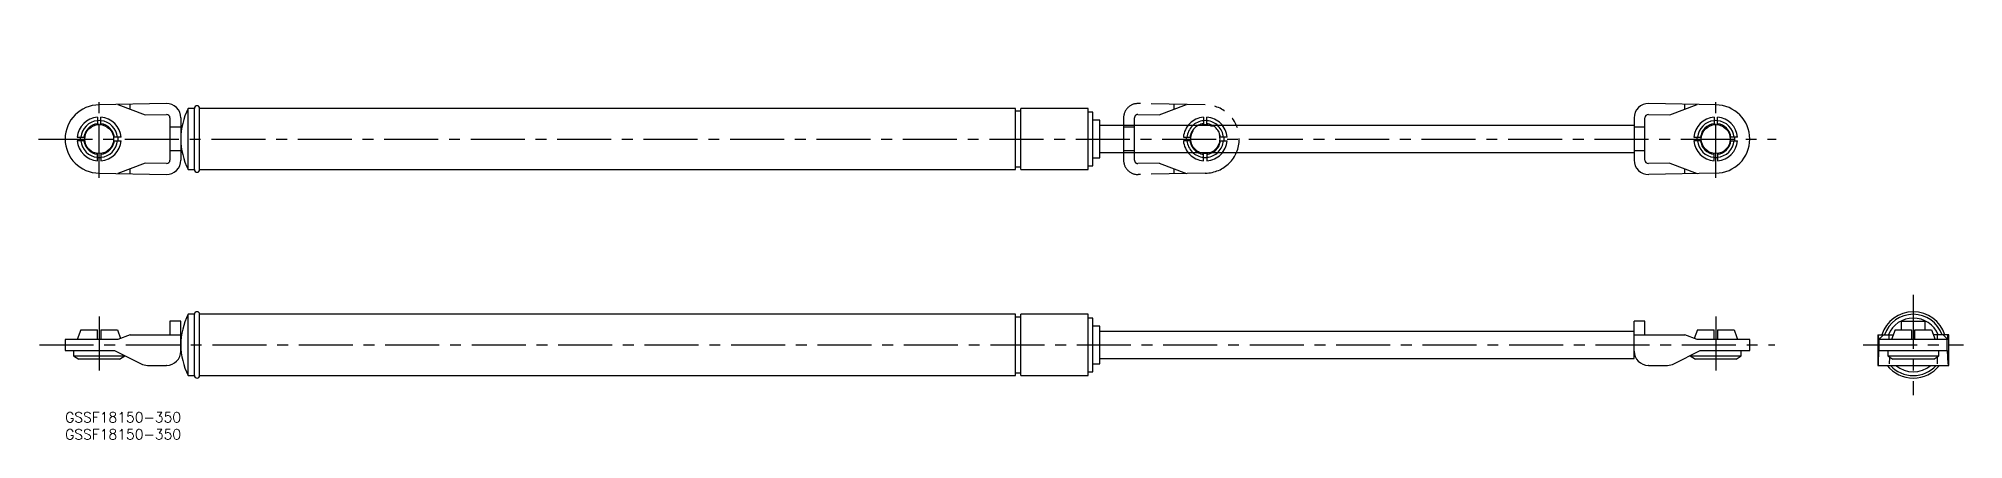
# Model space of a CAD drawing. Extents: x -8 to 558, y -8 to 110.
import ezdxf

# ---------------------------------------------------------------- set-up
doc = ezdxf.new("R2010")
doc.units = 0
doc.header["$LTSCALE"] = 0.5
doc.linetypes.add('CENTER', pattern=[50.8, 31.75, -6.35, 6.35, -6.35])
doc.linetypes.add('PHANTOM', pattern=[63.5, 31.75, -6.35, 6.35, -6.35, 6.35, -6.35])
for name, color, linetype in [('MSM_CENTER', 1, 'CENTER'), ('MSM_CONTINUOUS', 7, 'CONTINUOUS'), ('MSM_IMAGINARY', 6, 'PHANTOM'), ('MSM_PART_NUMBER', 7, 'CONTINUOUS')]:
    doc.layers.add(name, color=color, linetype=linetype)
doc.styles.get("Standard").update_dxf_attribs({"font": 'txt.shx', "height": 3, "bigfont": 'bigfont.shx'})

msp = doc.modelspace()

# ---------------------------------------------------------------- linework, layer by layer
at = {"layer": 'MSM_CENTER'}
for p, q in [((10, 68.78), (10, 91.66)), ((485, 68.78), (485, 91.66)), ((-7.83, 80.22), (502.76, 80.22)), ((543.04, 34.5), (543.04, 5)), ((10, 28.15), (10, 11.55)), ((485, 28.15), (485, 11.55)), ((-7.54, 19.75), (502.32, 19.75)), ((528.29, 19.75), (557.79, 19.75))]:
    msp.add_line(p, q, dxfattribs=at)
at = {"layer": 'MSM_CONTINUOUS'}
for p, q in [((29.71, 90.63), (10, 90.22)), ((485, 90.22), (465.29, 90.63)), ((9.5, 86.64), (9.5, 84.44)), ((9.5, 85.7), (10, 85.72)), ((10, 85.72), (10.5, 85.7)), ((10.5, 84.44), (10.5, 86.64)), ((15.5, 90.34), (23.5, 87.3)), ((19.09, 88.98), (19.09, 90.41)), ((23.5, 87.3), (29.78, 87.43)), ((30.8, 86.43), (30.8, 74.01)), ((34, 86.43), (34, 74.01)), ((38, 89.22), (36.14, 89.22)), ((36.14, 71.22), (36.14, 89.22)), ((38, 71.22), (38, 89.22)), ((279.2, 89.22), (39.5, 89.22)), ((39.5, 71.22), (39.5, 89.22)), ((279.2, 71.22), (279.2, 89.22)), ((280.8, 88.37), (279.2, 88.37)), ((300.6, 89.22), (280.8, 89.22)), ((280.8, 71.22), (280.8, 89.22)), ((300.6, 71.22), (300.6, 89.22)), ((302, 88.12), (300.6, 88.12)), ((302, 72.32), (302, 88.12)), ((304, 85.72), (302, 85.72)), ((304, 74.72), (304, 85.72)), ((461, 86.43), (461, 74.01)), ((464.2, 74.01), (464.2, 86.43)), ((465.22, 87.43), (471.5, 87.3)), ((471.5, 87.3), (479.5, 90.34)), ((475.91, 88.98), (475.91, 90.41)), ((484.5, 86.64), (484.5, 84.44)), ((484.5, 85.7), (485, 85.72)), ((485, 85.72), (485.5, 85.7)), ((485.5, 84.44), (485.5, 86.64)), ((3.58, 80.72), (5.78, 80.72)), ((5.78, 79.72), (3.58, 79.72)), ((4.5, 80.22), (4.52, 80.72)), ((4.52, 79.72), (4.5, 80.22)), ((16.42, 80.72), (14.22, 80.72)), ((14.22, 79.72), (16.42, 79.72)), ((15.48, 80.72), (15.5, 80.22)), ((15.5, 80.22), (15.48, 79.72)), ((34, 83.72), (30.8, 83.72)), ((461, 84.22), (304, 84.22)), ((464.2, 83.72), (461, 83.72)), ((478.58, 80.72), (480.78, 80.72)), ((480.78, 79.72), (478.58, 79.72)), ((479.5, 80.22), (479.52, 80.72)), ((479.52, 79.72), (479.5, 80.22)), ((491.42, 80.72), (489.22, 80.72)), ((489.22, 79.72), (491.42, 79.72)), ((490.48, 80.72), (490.5, 80.22)), ((490.5, 80.22), (490.48, 79.72)), ((9.5, 73.8), (9.5, 76)), ((10, 74.72), (9.5, 74.74)), ((10.5, 74.74), (10, 74.72)), ((10.5, 76), (10.5, 73.8)), ((34, 76.72), (30.8, 76.72)), ((302, 74.72), (304, 74.72)), ((304, 76.22), (461, 76.22)), ((464.2, 76.72), (461, 76.72)), ((484.5, 73.8), (484.5, 76)), ((485, 74.72), (484.5, 74.74)), ((485.5, 74.74), (485, 74.72)), ((485.5, 76), (485.5, 73.8)), ((10, 70.22), (29.71, 69.81)), ((23.5, 73.14), (15.5, 70.11)), ((19.09, 70.03), (19.09, 71.47)), ((29.78, 73.01), (23.5, 73.14)), ((36.14, 71.22), (38, 71.22)), ((39.5, 71.22), (279.2, 71.22)), ((279.2, 72.07), (280.8, 72.07)), ((280.8, 71.22), (300.6, 71.22)), ((300.6, 72.32), (302, 72.32)), ((471.5, 73.14), (465.22, 73.01)), ((485, 70.22), (465.29, 69.81)), ((471.5, 73.14), (479.5, 70.11)), ((475.91, 70.03), (475.91, 71.47)), ((38, 28.75), (36.14, 28.75)), ((36.14, 10.75), (36.14, 28.75)), ((38, 10.75), (38, 28.75)), ((279.2, 28.75), (39.5, 28.75)), ((39.5, 10.75), (39.5, 28.75)), ((279.2, 10.75), (279.2, 28.75)), ((300.6, 28.75), (280.8, 28.75)), ((280.8, 10.75), (280.8, 28.75)), ((300.6, 10.75), (300.6, 28.75)), ((4.62, 24.15), (3.58, 21.35)), ((4.62, 24.15), (9.5, 24.15)), ((9.5, 21.35), (9.5, 24.15)), ((10.5, 24.15), (15.38, 24.15)), ((10.5, 24.15), (10.5, 21.35)), ((15.38, 24.15), (16.3, 21.66)), ((19.09, 22.75), (15.5, 21.35)), ((19.09, 22.75), (34, 22.75)), ((34, 26.75), (30.8, 26.75)), ((30.8, 26.75), (30.8, 22.75)), ((34, 17.95), (34, 26.75)), ((280.8, 27.9), (279.2, 27.9)), ((302, 27.65), (300.6, 27.65)), ((302, 11.85), (302, 27.65)), ((304, 25.25), (302, 25.25)), ((304, 14.25), (304, 25.25)), ((461, 23.75), (304, 23.75)), ((461, 15.75), (461, 26.75)), ((464.2, 26.75), (461, 26.75)), ((461, 22.75), (475.91, 22.75)), ((464.2, 22.75), (464.2, 26.75)), ((479.5, 21.35), (475.91, 22.75)), ((479.62, 24.15), (478.7, 21.66)), ((479.62, 24.15), (484.5, 24.15)), ((484.5, 21.35), (484.5, 24.15)), ((485.5, 24.15), (490.38, 24.15)), ((485.5, 24.15), (485.5, 21.35)), ((490.38, 24.15), (491.09, 22.22)), ((532.63, 22.75), (532.63, 13.75)), ((532.63, 22.75), (537.15, 22.75)), ((532.93, 21.35), (532.86, 22.75)), ((534.29, 22.75), (532.93, 21.35)), ((535.96, 21.35), (535.96, 22.75)), ((537.67, 24.15), (536.63, 21.35)), ((537.67, 24.15), (542.54, 24.15)), ((539.54, 24.15), (539.54, 26.75)), ((539.54, 26.75), (546.54, 26.75)), ((542.54, 24.15), (542.54, 21.35)), ((543.54, 24.15), (548.42, 24.15)), ((543.54, 21.35), (543.54, 24.15)), ((546.54, 24.15), (546.54, 26.75)), ((548.42, 24.15), (549.46, 21.35)), ((553.46, 22.75), (548.94, 22.75)), ((550.13, 21.35), (550.13, 22.75)), ((551.8, 22.75), (553.16, 21.35)), ((553.16, 21.35), (553.23, 22.75)), ((553.46, 13.75), (553.46, 22.75)), ((553.46, 22.75), (553.46, 22.75)), ((0, 21.35), (0, 18.15)), ((15.5, 21.35), (0, 21.35)), ((0, 18.15), (14.54, 18.15)), ((2.5, 18.15), (2.5, 16.55)), ((14.54, 18.15), (22.3, 14.21)), ((472.7, 14.21), (480.46, 18.15)), ((495, 21.35), (479.5, 21.35)), ((480.46, 18.15), (495, 18.15)), ((491.09, 22.22), (491.42, 21.35)), ((492.5, 16.55), (492.5, 18.15)), ((495, 18.15), (495, 21.35)), ((532.79, 14.21), (532.95, 18.15)), ((553.16, 21.35), (532.93, 21.35)), ((532.95, 18.15), (553.14, 18.15)), ((533.04, 18.15), (533.04, 21.35)), ((535.54, 18.15), (535.54, 16.55)), ((550.54, 16.55), (550.54, 18.15)), ((553.04, 18.15), (553.04, 21.35)), ((553.3, 14.21), (553.14, 18.15)), ((2.5, 16.55), (4, 15.55)), ((2.5, 16.55), (17.5, 16.55)), ((16, 15.55), (4, 15.55)), ((16, 15.55), (17.5, 16.55)), ((17.5, 16.55), (17.5, 16.65)), ((24.2, 13.75), (29.71, 13.75)), ((29.8, 13.75), (29.71, 13.75)), ((279.2, 11.6), (280.8, 11.6)), ((300.6, 11.85), (302, 11.85)), ((302, 14.25), (304, 14.25)), ((304, 15.75), (461, 15.75)), ((465.29, 13.75), (465.2, 13.75)), ((465.29, 13.75), (470.8, 13.75)), ((477.5, 16.65), (477.5, 16.55)), ((477.5, 16.55), (479, 15.55)), ((477.5, 16.55), (492.5, 16.55)), ((491, 15.55), (479, 15.55)), ((491, 15.55), (492.5, 16.55)), ((532.63, 13.75), (553.46, 13.75)), ((532.63, 13.75), (532.63, 13.75)), ((532.75, 13.75), (532.75, 13.76)), ((532.75, 13.76), (532.76, 13.76)), ((532.75, 13.75), (532.75, 13.75)), ((532.75, 13.75), (532.75, 13.75)), ((532.76, 13.82), (532.77, 13.84)), ((532.76, 13.81), (532.76, 13.82)), ((532.76, 13.79), (532.76, 13.81)), ((532.76, 13.78), (532.76, 13.79)), ((532.76, 13.77), (532.76, 13.78)), ((532.76, 13.76), (532.76, 13.77)), ((532.77, 13.92), (532.78, 13.95)), ((532.77, 13.9), (532.77, 13.92)), ((532.77, 13.88), (532.77, 13.9)), ((532.77, 13.86), (532.77, 13.88)), ((532.77, 13.84), (532.77, 13.86)), ((532.78, 14.1), (532.79, 14.13)), ((532.78, 14.06), (532.78, 14.1)), ((532.78, 14.03), (532.78, 14.06)), ((532.78, 14), (532.78, 14.03)), ((532.78, 13.97), (532.78, 14)), ((532.78, 13.95), (532.78, 13.97)), ((532.79, 14.17), (532.79, 14.21)), ((532.79, 14.13), (532.79, 14.17)), ((535.54, 16.55), (537.04, 15.55)), ((535.54, 16.55), (550.54, 16.55)), ((536.07, 16.2), (535.99, 14.21)), ((549.04, 15.55), (537.04, 15.55)), ((549.04, 15.55), (550.54, 16.55)), ((550.02, 16.2), (550.1, 14.21)), ((553.3, 14.21), (553.3, 14.17)), ((553.3, 14.17), (553.3, 14.13)), ((553.3, 14.13), (553.31, 14.1)), ((553.31, 14.1), (553.31, 14.06)), ((553.31, 14.06), (553.31, 14.03)), ((553.31, 14.03), (553.31, 14)), ((553.31, 14), (553.31, 13.97)), ((553.31, 13.97), (553.31, 13.95)), ((553.31, 13.95), (553.32, 13.92)), ((553.32, 13.92), (553.32, 13.9)), ((553.32, 13.9), (553.32, 13.88)), ((553.32, 13.88), (553.32, 13.86)), ((553.32, 13.86), (553.32, 13.84)), ((553.32, 13.84), (553.32, 13.82)), ((553.32, 13.82), (553.33, 13.81)), ((553.33, 13.81), (553.33, 13.79)), ((553.33, 13.79), (553.33, 13.78)), ((553.33, 13.78), (553.33, 13.77)), ((553.33, 13.77), (553.33, 13.76)), ((553.33, 13.76), (553.33, 13.76)), ((553.33, 13.76), (553.34, 13.75)), ((553.34, 13.75), (553.34, 13.75)), ((553.34, 13.75), (553.34, 13.75)), ((553.46, 13.75), (553.46, 13.75)), ((36.14, 10.75), (38, 10.75)), ((39.5, 10.75), (279.2, 10.75)), ((280.8, 10.75), (300.6, 10.75))]:
    msp.add_line(p, q, dxfattribs=at)
for centre in [(10, 80.22), (485, 80.22)]:
    msp.add_circle(centre, 4.25, dxfattribs=at)
for centre, radius, start, end in [((10, 105.47), 4.25, 6.7563, 6.7563), ((29.8, 86.43), 4.2, 0, 91.1935), ((465.2, 86.43), 4.2, 88.8065, 180), ((10, 80.22), 10, 90, 270), ((10, 80.22), 6.44, 94.4541, 175.5459), ((10, 80.22), 5.4, 95.3128, 174.6872), ((10, 80.22), 6.44, 4.4541, 85.5459), ((10, 80.22), 5.4, 5.3128, 84.6872), ((29.8, 86.43), 1, 0, 91.1935), ((54, 80.22), 20, 153.2563, 206.7437), ((38.75, 89.22), 0.75, 0, 180), ((465.2, 86.43), 1, 88.8065, 180), ((485, 80.22), 6.44, 94.4541, 175.5459), ((485, 80.22), 5.4, 95.3128, 174.6872), ((485, 80.22), 10, 270, 90), ((485, 80.22), 6.44, 4.4541, 85.5459), ((485, 80.22), 5.4, 5.3128, 84.6872), ((10, 80.22), 6.44, 184.4541, 265.5459), ((10, 80.22), 5.4, 185.3128, 264.6872), ((10, 80.22), 4.5, 96.3794, 173.6206), ((10, 80.22), 4.5, 186.3794, 263.6206), ((10, 80.22), 4.5, 6.3794, 83.6206), ((10, 80.22), 5.4, 275.3128, 354.6872), ((10, 80.22), 6.44, 274.4541, 355.5459), ((10, 80.22), 4.5, 276.3794, 353.6206), ((485, 80.22), 6.44, 184.4541, 265.5459), ((485, 80.22), 5.4, 185.3128, 264.6872), ((485, 80.22), 4.5, 96.3794, 173.6206), ((485, 80.22), 4.5, 186.3794, 263.6206), ((485, 80.22), 4.5, 6.3794, 83.6206), ((485, 80.22), 5.4, 275.3128, 354.6872), ((485, 80.22), 6.44, 274.4541, 355.5459), ((485, 80.22), 4.5, 276.3794, 353.6206), ((29.8, 74.01), 4.2, 268.8065, 0), ((29.8, 74.01), 1, 268.8065, 0), ((465.2, 74.01), 4.2, 180, 271.1935), ((465.2, 74.01), 1, 180, 271.1935), ((38.75, 71.22), 0.75, 180, 0), ((54, 19.75), 20, 153.2563, 206.7437), ((38.75, 28.75), 0.75, 0, 180), ((543.04, 19.75), 9.75, 17.9202, 162.0798), ((543.04, 19.75), 9, 19.4712, 160.5288), ((543.04, 19.75), 7.9, 22.318, 157.682), ((29.8, 17.95), 4.2, 270, 0), ((465.2, 17.95), 4.2, 180, 270), ((24.2, 17.95), 4.2, 243.0341, 270), ((470.8, 17.95), 4.2, 270, 296.9659), ((543.04, 19.75), 9.75, 217.9799, 322.0201), ((543.04, 19.75), 9, 221.8103, 318.1897), ((543.04, 19.75), 7.9, 229.4196, 310.5804), ((38.75, 10.75), 0.75, 180, 0)]:
    msp.add_arc(centre, radius, start, end, dxfattribs=at)
at = {"layer": 'MSM_IMAGINARY'}
for p, q in [((335, 90.22), (315.29, 90.63)), ((311, 86.43), (311, 74.01)), ((314.2, 74.01), (314.2, 86.43)), ((315.22, 87.43), (321.5, 87.3)), ((321.5, 87.3), (329.5, 90.34)), ((325.91, 88.98), (325.91, 90.41)), ((334.5, 86.64), (334.5, 84.44)), ((334.5, 85.7), (335, 85.72)), ((335, 85.72), (335.5, 85.7)), ((335.5, 84.44), (335.5, 86.64)), ((314.2, 83.72), (311, 83.72)), ((328.58, 80.72), (330.78, 80.72)), ((330.78, 79.72), (328.58, 79.72)), ((329.5, 80.22), (329.52, 80.72)), ((329.52, 79.72), (329.5, 80.22)), ((341.42, 80.72), (339.22, 80.72)), ((339.22, 79.72), (341.42, 79.72)), ((340.48, 80.72), (340.5, 80.22)), ((340.5, 80.22), (340.48, 79.72)), ((314.2, 76.72), (311, 76.72)), ((334.5, 73.8), (334.5, 76)), ((335, 74.72), (334.5, 74.74)), ((335.5, 74.74), (335, 74.72)), ((335.5, 76), (335.5, 73.8)), ((321.5, 73.14), (315.22, 73.01)), ((335, 70.22), (315.29, 69.81)), ((321.5, 73.14), (329.5, 70.11)), ((325.91, 70.03), (325.91, 71.47))]:
    msp.add_line(p, q, dxfattribs=at)
msp.add_circle((335, 80.22), 4.25, dxfattribs=at)
for centre, radius, start, end in [((315.2, 86.43), 4.2, 88.8065, 180), ((315.2, 86.43), 1, 88.8065, 180), ((335, 80.22), 6.44, 94.4541, 175.5459), ((335, 80.22), 5.4, 95.3128, 174.6872), ((335, 80.22), 10, 270, 90), ((335, 80.22), 6.44, 4.4541, 85.5459), ((335, 80.22), 5.4, 5.3128, 84.6872), ((335, 80.22), 6.44, 184.4541, 265.5459), ((335, 80.22), 5.4, 185.3128, 264.6872), ((335, 80.22), 4.5, 96.3794, 173.6206), ((335, 80.22), 4.5, 186.3794, 263.6206), ((335, 80.22), 4.5, 6.3794, 83.6206), ((335, 80.22), 5.4, 275.3128, 354.6872), ((335, 80.22), 6.44, 274.4541, 355.5459), ((335, 80.22), 4.5, 276.3794, 353.6206), ((315.2, 74.01), 4.2, 180, 271.1935), ((315.2, 74.01), 1, 180, 271.1935)]:
    msp.add_arc(centre, radius, start, end, dxfattribs=at)

# ---------------------------------------------------------------- texts
at = {"layer": 'MSM_PART_NUMBER', "char_height": 3, "attachment_point": 1}
for insert in [(0, 0), (0, -5)]:
    msp.add_mtext_dynamic_manual_height_columns('{GSSF18150-350}', width=121.0942, gutter_width=15, heights=[0], dxfattribs=dict(at, insert=insert))

doc.saveas('drawing.dxf')
